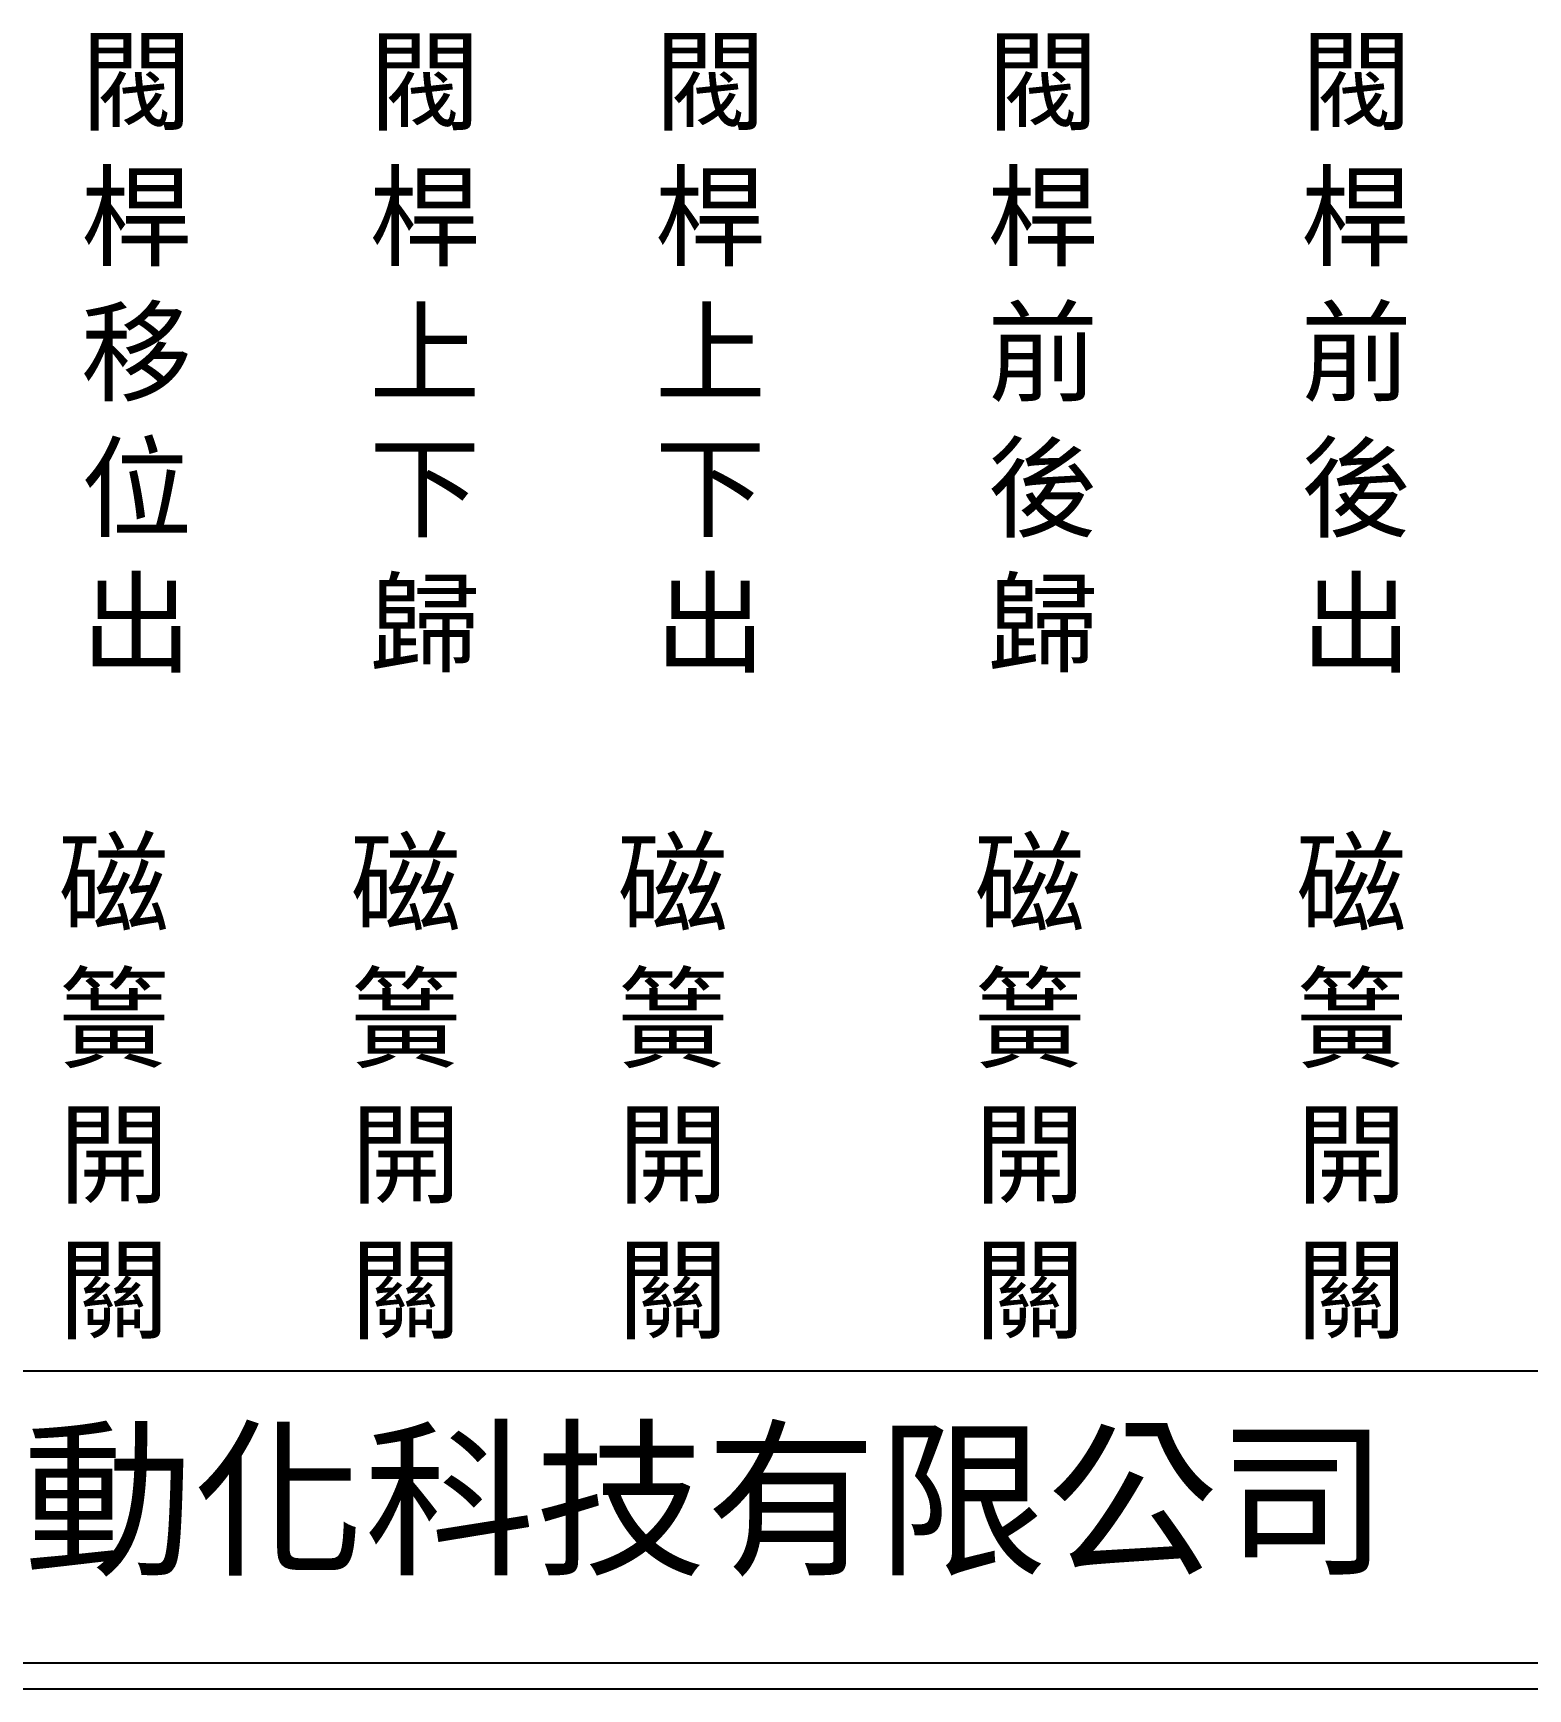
# Model space of a CAD drawing. Extents: x 325 to 612, y 3 to 207.
# Drawn here: x 389 to 460.6, y 3 to 82.4 of the extents above; entities that cross this region are included whole.
import ezdxf

# ---------------------------------------------------------------- set-up
doc = ezdxf.new("R2010")
doc.units = 0
doc.layers.add('圖框層', color=7, linetype='CONTINUOUS')
doc.layers.add('標尺寸層', color=3, linetype='CONTINUOUS')
doc.styles.add('CNS', font='romanc.shx', dxfattribs={"bigfont": 'chineset.shx'})
doc.styles.add('STSL', font='KAIU.TTF')

msp = doc.modelspace()

# ---------------------------------------------------------------- linework, layer by layer
at = {"layer": '圖框層', "color": 7}
for p, q in [((326.569, 18.25), (611.07, 18.25)), ((326.569, 4.25), (611.07, 4.25)), ((325.319, 3), (612.319, 3))]:
    msp.add_line(p, q, dxfattribs=at)

# ---------------------------------------------------------------- texts
at = {"layer": '圖框層', "color": 4, "style": 'STSL'}
msp.add_text('泓陞自動化科技有限公司', height=6, dxfattribs=at).set_placement((363.923, 9.076))
at = {"layer": '標尺寸層', "color": 7, "char_height": 3.9, "width": 4.96081, "attachment_point": 5, "style": 'CNS'}
for s, insert in [('{\\fDFKai-SB|b0|i0|c136|p65;閥桿移位出}', (393.909, 66.89)), ('{\\fDFKai-SB|b0|i0|c136|p65;閥桿上下歸}', (407.733, 66.89)), ('{\\fDFKai-SB|b0|i0|c136|p65;閥桿上下出}', (421.426, 66.89)), ('{\\fDFKai-SB|b0|i0|c136|p65;閥桿前後歸}', (437.37, 66.89)), ('{\\fDFKai-SB|b0|i0|c136|p65;閥桿前後出}', (452.404, 66.89)), ('{\\fDFKai-SB|b0|i0|c136|p65;磁簧開關}', (392.828, 31.684)), ('{\\fDFKai-SB|b0|i0|c136|p65;磁簧開關}', (406.829, 31.684)), ('{\\fDFKai-SB|b0|i0|c136|p65;磁簧開關}', (419.632, 31.684)), ('{\\fDFKai-SB|b0|i0|c136|p65;磁簧開關}', (436.743, 31.684)), ('{\\fDFKai-SB|b0|i0|c136|p65;磁簧開關}', (452.172, 31.684))]:
    msp.add_mtext(s, dxfattribs=dict(at, insert=insert))

doc.saveas('drawing.dxf')
